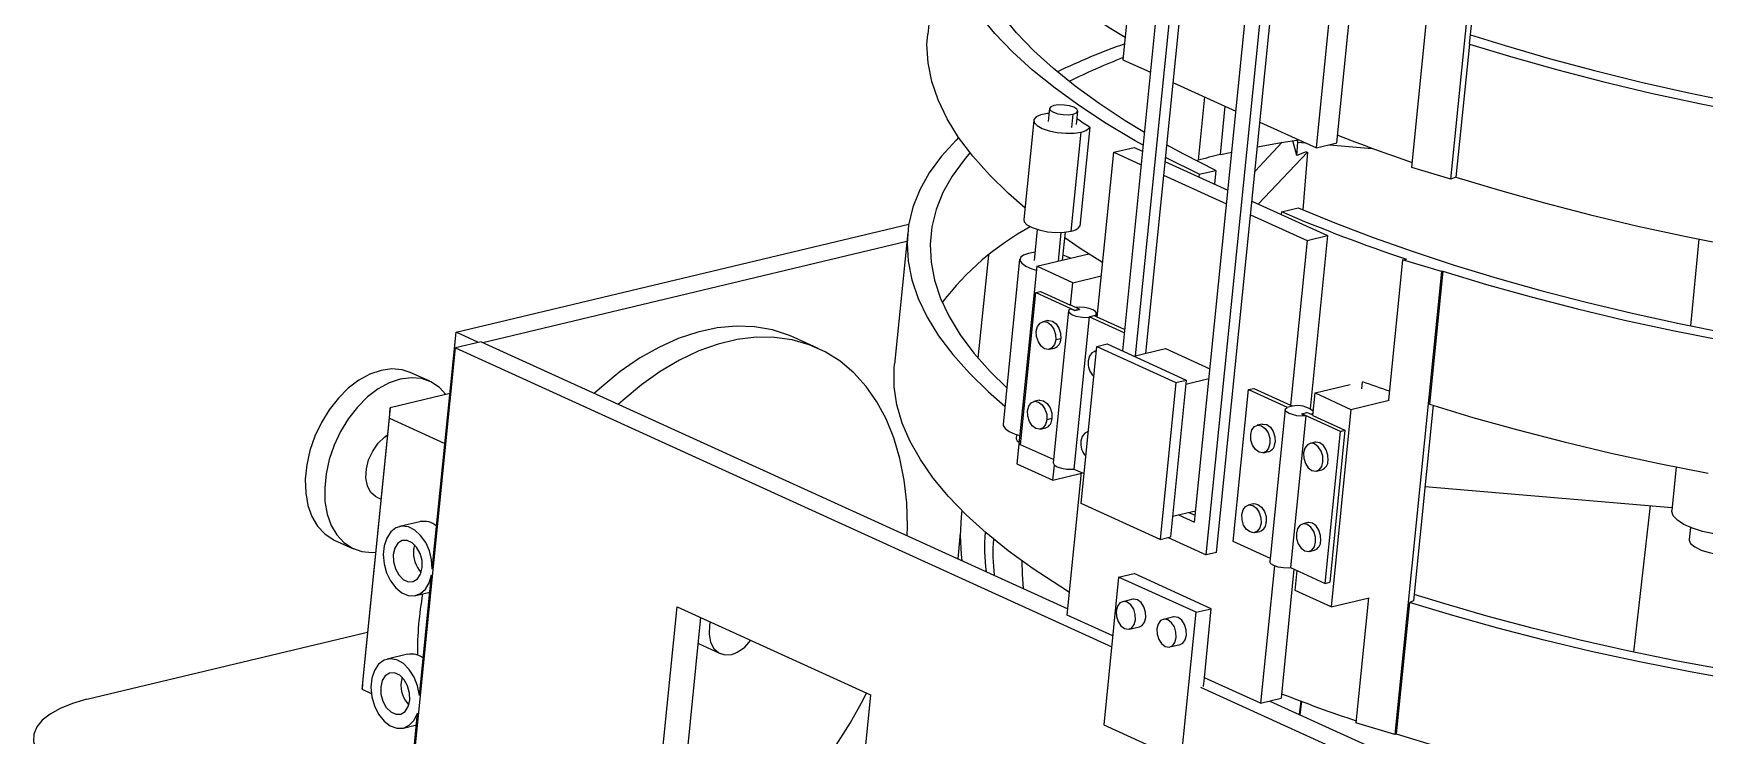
# Model space of a CAD drawing. Header units: inches. Extents: x 0.1 to 8.4, y 0.1 to 10.9.
# Drawn here: x 3.172 to 4.335, y 7.311 to 7.799 of the extents above; entities that cross this region are included whole.
import ezdxf

# ---------------------------------------------------------------- set-up
doc = ezdxf.new("R2010")
doc.units = ezdxf.units.IN
doc.header["$MEASUREMENT"] = 0

msp = doc.modelspace()

# ---------------------------------------------------------------- linework, layer by layer
at = {"color": 7, "linetype": 'Continuous', "lineweight": 25}
for p, q in [((4.1584, 7.6979), (4.1908, 8.0198)), ((3.9882, 7.4365), (4.0415, 7.9653)), ((3.9954, 7.4382), (4.0486, 7.967)), ((4.1715, 7.7919), (4.1854, 7.9298)), ((3.8036, 7.8912), (3.7943, 7.7987)), ((3.9415, 7.8931), (3.9302, 7.7809)), ((3.9562, 7.8404), (3.9298, 7.5783)), ((3.9652, 7.8363), (3.9388, 7.5749)), ((3.9718, 7.8333), (3.9459, 7.5766)), ((4.0648, 7.7196), (4.0758, 7.8286)), ((4.0791, 7.723), (4.0894, 7.8257)), ((3.98, 7.4593), (4.0159, 7.8156)), ((4.1312, 7.706), (4.1413, 7.8059)), ((4.1713, 7.7918), (4.1619, 7.6993)), ((4.1715, 7.7919), (4.1713, 7.7918)), ((3.9302, 7.7809), (3.9493, 7.7722)), ((3.9649, 7.7651), (4.0088, 7.7451)), ((3.8791, 7.7471), (3.8782, 7.7379)), ((3.8681, 7.7387), (3.8611, 7.6697)), ((3.8978, 7.7359), (3.8987, 7.7451)), ((4.0255, 7.7375), (4.0648, 7.7196)), ((3.8942, 7.6616), (3.9011, 7.7306)), ((3.9071, 7.7341), (3.9001, 7.6652)), ((4.0221, 7.7035), (4.0411, 7.7235)), ((4.0511, 7.7144), (4.0485, 7.7246)), ((4.0511, 7.7144), (4.052, 7.7236)), ((4.0512, 7.725), (4.052, 7.7236)), ((4.052, 7.7236), (4.0569, 7.7232)), ((3.9122, 7.6019), (3.9238, 7.7165)), ((3.9238, 7.7165), (3.938, 7.7199)), ((3.9238, 7.7165), (3.9428, 7.7078)), ((3.938, 7.7199), (3.9438, 7.7172)), ((3.998, 7.7149), (4.0059, 7.7167)), ((4.0244, 7.6805), (4.0587, 7.7166)), ((4.0577, 7.7169), (4.0511, 7.7144)), ((4.0587, 7.7166), (4.0554, 7.6765)), ((4.0648, 7.7196), (4.0791, 7.723)), ((4.0739, 7.7218), (4.1037, 7.7192)), ((3.9584, 7.7007), (4.0023, 7.6807)), ((3.9594, 7.7101), (4.0032, 7.6902)), ((3.9814, 7.7107), (3.9825, 7.711)), ((3.9832, 7.7012), (3.9831, 7.6994)), ((3.9832, 7.7012), (3.9949, 7.7039)), ((3.9949, 7.7039), (3.994, 7.6944)), ((4.1584, 7.6979), (4.1312, 7.706)), ((4.1619, 7.6993), (4.1584, 7.6979)), ((4.02, 7.6826), (4.0726, 7.6586)), ((4.0405, 7.6751), (4.0521, 7.6779)), ((3.466, 7.5914), (3.7812, 7.6666)), ((4.019, 7.6731), (4.0584, 7.6552)), ((4.0405, 7.6751), (4.0403, 7.6733)), ((3.4847, 7.5842), (3.7797, 7.6546)), ((3.7804, 7.6607), (3.7711, 7.5692)), ((3.8706, 7.6628), (3.8684, 7.6413)), ((3.8882, 7.6415), (3.8902, 7.661)), ((4.0584, 7.6552), (4.0468, 7.5407)), ((4.0584, 7.6552), (4.0726, 7.6586)), ((4.0726, 7.6586), (4.0605, 7.5381)), ((4.3311, 7.6561), (4.3251, 7.5959)), ((3.8365, 7.645), (3.8293, 7.5734)), ((3.8583, 7.6421), (3.8468, 7.5271)), ((3.869, 7.647), (3.8645, 7.6462)), ((3.8702, 7.6372), (3.9064, 7.6459)), ((4.1247, 7.6416), (4.1274, 7.6421)), ((3.8702, 7.6372), (3.8564, 7.4999)), ((3.8953, 7.6258), (3.8702, 7.6372)), ((3.8953, 7.6258), (3.9151, 7.6305)), ((4.1247, 7.6416), (4.1149, 7.5441)), ((4.1519, 7.6335), (4.1195, 7.3115)), ((4.1519, 7.6335), (4.1247, 7.6416)), ((4.1528, 7.6338), (4.1435, 7.5413)), ((4.1528, 7.6338), (4.1519, 7.6335)), ((3.8589, 7.5131), (3.8696, 7.6189)), ((3.8696, 7.6189), (3.8728, 7.6196)), ((3.8696, 7.6189), (3.8965, 7.6066)), ((3.8728, 7.6196), (3.8937, 7.6101)), ((3.8937, 7.6101), (3.8953, 7.6258)), ((3.8965, 7.6064), (3.8936, 7.6077)), ((3.8941, 7.6102), (3.8937, 7.6101)), ((3.8941, 7.6102), (3.9, 7.6075)), ((3.8965, 7.6066), (3.9, 7.6075)), ((3.8965, 7.6064), (3.9, 7.6072)), ((3.9, 7.6075), (3.9, 7.6072)), ((3.8779, 7.5995), (3.8744, 7.5986)), ((3.8923, 7.6062), (3.8816, 7.5004)), ((3.9066, 7.602), (3.8959, 7.4962)), ((3.8965, 7.6066), (3.8965, 7.6064)), ((3.9066, 7.602), (3.9101, 7.6029)), ((3.9311, 7.5909), (3.9066, 7.602)), ((3.9122, 7.6019), (3.9101, 7.6029)), ((3.9116, 7.6022), (3.9119, 7.6042)), ((3.9313, 7.5932), (3.9122, 7.6019)), ((3.4494, 7.4265), (3.466, 7.5914)), ((3.4835, 7.5847), (3.4657, 7.5805)), ((3.4816, 7.5843), (3.466, 7.5914)), ((3.4835, 7.5847), (3.8918, 7.3989)), ((3.7181, 7.5801), (3.7013, 7.5877)), ((3.887, 7.5868), (3.8834, 7.586)), ((3.3916, 6.8446), (3.4657, 7.5805)), ((3.4657, 7.5805), (3.9224, 7.3726)), ((3.8789, 7.5795), (3.8825, 7.5803)), ((3.901, 7.4723), (3.912, 7.5815)), ((3.9117, 7.5783), (3.9105, 7.5781)), ((3.912, 7.5815), (3.9191, 7.5832)), ((3.912, 7.5815), (3.9671, 7.5564)), ((3.9191, 7.5832), (3.9742, 7.5581)), ((3.9378, 7.5747), (3.9599, 7.58)), ((3.9599, 7.58), (3.9907, 7.5659)), ((3.4477, 7.5572), (3.4342, 7.5633)), ((3.9671, 7.5564), (3.9561, 7.4472)), ((3.9742, 7.5581), (3.9632, 7.4489)), ((3.9671, 7.5564), (3.9742, 7.5581)), ((3.9739, 7.5553), (3.99, 7.5591)), ((4.007, 7.4457), (4.0176, 7.5515)), ((4.0176, 7.5515), (4.0212, 7.5523)), ((4.0176, 7.5515), (4.0445, 7.5392)), ((4.0212, 7.5523), (4.0468, 7.5407)), ((4.0623, 7.5334), (4.0639, 7.5491)), ((4.0639, 7.5491), (4.0883, 7.5549)), ((4.0639, 7.5491), (4.0889, 7.5377)), ((4.0965, 7.552), (4.097, 7.5569)), ((3.4201, 7.5388), (3.4012, 7.3502)), ((3.4196, 7.5316), (3.4201, 7.5388)), ((3.4617, 7.5487), (3.4201, 7.5388)), ((3.8718, 7.544), (3.8682, 7.5432)), ((4.0432, 7.5375), (4.0325, 7.4317)), ((4.0445, 7.5392), (4.0481, 7.5401)), ((4.0445, 7.5392), (4.0445, 7.539)), ((4.0481, 7.5398), (4.0446, 7.539)), ((4.0468, 7.5407), (4.0481, 7.5401)), ((4.0481, 7.5401), (4.0481, 7.5398)), ((4.0889, 7.5377), (4.0751, 7.4003)), ((4.0889, 7.5377), (4.1154, 7.544)), ((4.1461, 7.5405), (4.1325, 7.4046)), ((3.4006, 7.3431), (3.4196, 7.5316)), ((3.4196, 7.5316), (3.4582, 7.514)), ((3.8808, 7.5314), (3.8773, 7.5305)), ((4.0271, 7.5274), (4.0235, 7.5266)), ((4.0574, 7.5331), (4.0468, 7.4276)), ((4.0546, 7.5346), (4.0582, 7.5355)), ((4.0815, 7.5224), (4.0546, 7.5346)), ((4.0546, 7.5346), (4.0546, 7.5344)), ((4.0546, 7.5344), (4.0574, 7.5331)), ((4.0623, 7.5336), (4.0582, 7.5355)), ((4.0624, 7.5348), (4.0614, 7.534)), ((4.0623, 7.5334), (4.0847, 7.5231)), ((3.8562, 7.5202), (3.8559, 7.5171)), ((3.8728, 7.524), (3.8764, 7.5249)), ((3.9061, 7.5223), (3.9054, 7.5221)), ((4.0639, 7.5148), (4.0604, 7.514)), ((4.0709, 7.4166), (4.0815, 7.5224)), ((4.0847, 7.5231), (4.0741, 7.4174)), ((4.0815, 7.5224), (4.0847, 7.5231)), ((3.8818, 7.5027), (3.8589, 7.5131)), ((4.0281, 7.5074), (4.0316, 7.5083)), ((3.8564, 7.4999), (3.8815, 7.4885)), ((3.8815, 7.4885), (3.8825, 7.4988)), ((3.8815, 7.4885), (3.9013, 7.4932)), ((3.8913, 7.3945), (3.9013, 7.4938)), ((3.8959, 7.4962), (3.9031, 7.493)), ((4.065, 7.4948), (4.0685, 7.4957)), ((4.3152, 7.4977), (4.3121, 7.4673)), ((4.1405, 7.4841), (4.3123, 7.4695)), ((3.411, 7.4765), (3.4138, 7.4753)), ((3.9561, 7.4472), (3.901, 7.4723)), ((4.0209, 7.472), (4.0174, 7.4711)), ((4.2857, 7.3688), (4.2973, 7.4707)), ((3.4409, 7.4595), (3.4267, 7.4561)), ((3.9647, 7.4633), (3.9808, 7.4672)), ((3.9689, 7.4643), (3.98, 7.4593)), ((3.976, 7.466), (3.9804, 7.464)), ((4.0589, 7.4589), (4.0553, 7.458)), ((3.3812, 7.4468), (3.3947, 7.4407)), ((3.817, 7.4516), (3.8152, 7.4337)), ((3.9561, 7.4472), (3.9632, 7.4489)), ((3.9617, 7.4485), (3.9882, 7.4365)), ((4.0328, 7.434), (4.007, 7.4457)), ((4.0219, 7.452), (4.0255, 7.4528)), ((4.3251, 7.4556), (4.3243, 7.4472)), ((3.4372, 7.4435), (3.4365, 7.4402)), ((3.9954, 7.4382), (3.9882, 7.4365)), ((4.0599, 7.4389), (4.0634, 7.4397)), ((3.4405, 7.3387), (3.449, 7.4226)), ((3.9272, 7.421), (3.9169, 7.3182)), ((3.9272, 7.421), (3.9379, 7.4235)), ((3.9811, 7.3965), (3.9272, 7.421)), ((3.9917, 7.399), (3.9379, 7.4235)), ((4.0356, 7.4289), (4.0259, 7.3333)), ((4.0492, 7.4265), (4.0402, 7.3367)), ((4.0468, 7.4276), (4.0709, 7.4166)), ((4.05, 7.4117), (4.0514, 7.4255)), ((3.4381, 7.4082), (3.4477, 7.4105)), ((4.0751, 7.4003), (4.05, 7.4117)), ((4.0709, 7.4166), (4.0741, 7.4174)), ((3.5551, 6.7566), (3.6199, 7.4004)), ((3.6199, 7.4004), (3.7545, 7.3392)), ((3.9371, 7.4056), (3.93, 7.4039)), ((3.9811, 7.3965), (3.9917, 7.399)), ((3.9869, 7.351), (3.9917, 7.399)), ((4.0751, 7.4003), (4.1016, 7.4066)), ((4.101, 7.4065), (4.0923, 7.3196)), ((4.1296, 7.4034), (4.1204, 7.3119)), ((4.1325, 7.4046), (4.1296, 7.4034)), ((3.5729, 6.7608), (3.6365, 7.3929)), ((3.9231, 7.3801), (3.8913, 7.3945)), ((3.9345, 7.3848), (3.9416, 7.3865)), ((3.9654, 7.3933), (3.9583, 7.3916)), ((3.9707, 7.2937), (3.9811, 7.3965)), ((3.2091, 7.336), (3.4044, 7.3826)), ((3.6347, 7.3747), (3.6499, 7.3678)), ((3.4322, 7.3673), (3.418, 7.3639)), ((3.9628, 7.3724), (3.9699, 7.3741)), ((3.4285, 7.3513), (3.4278, 7.3479)), ((3.9863, 7.3449), (3.9869, 7.351)), ((4.0259, 7.3333), (3.9869, 7.351)), ((3.4012, 7.3502), (3.4006, 7.3431)), ((3.4006, 7.3431), (3.407, 7.3401)), ((3.9842, 7.3445), (4.4752, 7.121)), ((3.7545, 7.3392), (3.6896, 6.6953)), ((4.0259, 7.3333), (4.0402, 7.3367)), ((4.0325, 7.3348), (4.493, 7.1252)), ((4.0539, 7.3347), (4.0529, 7.3256)), ((3.327, 6.2117), (3.4393, 7.3264)), ((3.4294, 7.316), (3.4384, 7.3182)), ((3.9169, 7.3182), (3.9707, 7.2937)), ((4.1195, 7.3115), (4.0923, 7.3196)), ((4.1204, 7.3119), (4.1195, 7.3115))]:
    msp.add_line(p, q, dxfattribs=at)
at = {"color": 8, "linetype": 'Continuous', "lineweight": 25}
for p, q in [((3.987, 7.755), (3.9825, 7.711)), ((3.998, 7.7149), (4.0014, 7.7485)), ((3.8947, 7.7338), (3.8956, 7.743)), ((3.8853, 7.6408), (3.8873, 7.6608)), ((4.0536, 7.3252), (4.0547, 7.3345))]:
    msp.add_line(p, q, dxfattribs=at)
at = {"color": 7, "linetype": 'Continuous', "lineweight": 25, "flags": 128}
for points in [[(3.9318, 7.7963), (3.9217, 7.8024), (3.9031, 7.8147), (3.886, 7.8271), (3.8705, 7.8396), (3.8565, 7.8522), (3.8443, 7.865), (3.8337, 7.8777), (3.8248, 7.8905), (3.8176, 7.9033), (3.8122, 7.916), (3.8085, 7.9287), (3.8066, 7.9412), (3.8064, 7.9536), (3.8067, 7.9571)], [(3.9442, 7.7214), (3.9387, 7.7245), (3.9186, 7.7365), (3.9, 7.7488), (3.8829, 7.7611), (3.8673, 7.7737), (3.8534, 7.7863), (3.8411, 7.7991), (3.8305, 7.8118), (3.8216, 7.8246), (3.8145, 7.8374), (3.809, 7.8501), (3.8054, 7.8628), (3.8034, 7.8753), (3.8033, 7.8877), (3.8049, 7.8999), (3.8083, 7.912), (3.8111, 7.919)], [(3.9451, 7.7304), (3.9318, 7.7385), (3.9136, 7.7505), (3.8969, 7.7626), (3.8818, 7.7748), (3.8682, 7.7872), (3.8562, 7.7996), (3.8459, 7.8121), (3.8372, 7.8246), (3.8302, 7.8371), (3.8249, 7.8495), (3.8213, 7.8619), (3.8195, 7.8741), (3.8193, 7.8863), (3.8207, 7.8973)], [(3.8619, 7.6779), (3.8505, 7.6878), (3.8372, 7.7008), (3.8256, 7.7138), (3.8158, 7.7268), (3.8078, 7.7399), (3.8015, 7.7529), (3.7971, 7.7658), (3.7946, 7.7787), (3.7938, 7.7914), (3.7943, 7.7987)], [(4.1721, 7.7982), (4.1961, 7.7908), (4.2268, 7.7818), (4.2585, 7.7734), (4.2909, 7.7654), (4.324, 7.7579), (4.3577, 7.751)], [(4.1713, 7.7918), (4.2016, 7.7826), (4.2329, 7.7739), (4.265, 7.7656), (4.2979, 7.7577), (4.3314, 7.7504), (4.3655, 7.7437)], [(3.8822, 7.7491), (3.8799, 7.7482), (3.8791, 7.747), (3.8797, 7.7457), (3.8818, 7.7444), (3.8849, 7.7433), (3.8886, 7.7427), (3.8924, 7.7426), (3.8956, 7.743)], [(3.8956, 7.743), (3.8978, 7.7439), (3.8987, 7.7451), (3.898, 7.7465), (3.896, 7.7478), (3.8929, 7.7488), (3.8892, 7.7494), (3.8854, 7.7495), (3.8822, 7.7491)], [(3.8787, 7.7436), (3.8777, 7.7435), (3.8731, 7.7426), (3.8698, 7.7411), (3.8682, 7.7393), (3.8684, 7.7372), (3.8704, 7.7351), (3.874, 7.7331), (3.8788, 7.7315), (3.8845, 7.7303), (3.8905, 7.7298), (3.8962, 7.7299), (3.9011, 7.7306), (3.9011, 7.7306)], [(3.8158, 7.7268), (3.814, 7.725), (3.8038, 7.7138), (3.7954, 7.7022), (3.7888, 7.6904), (3.784, 7.6783), (3.781, 7.6659), (3.7799, 7.6534), (3.7807, 7.6407), (3.7832, 7.6279), (3.7876, 7.6149), (3.7939, 7.6019), (3.8019, 7.5889), (3.8117, 7.5758), (3.8233, 7.5628), (3.8366, 7.5499), (3.848, 7.5399)], [(4.0238, 7.7204), (4.0402, 7.7233), (4.0525, 7.7252)], [(3.8237, 7.7161), (3.8196, 7.7113), (3.8113, 7.7), (3.8048, 7.6885), (3.8001, 7.6767), (3.7971, 7.6647), (3.796, 7.6524), (3.7966, 7.6401), (3.799, 7.6275), (3.8033, 7.6149), (3.8092, 7.6022), (3.817, 7.5895), (3.8265, 7.5768), (3.8377, 7.5641), (3.8493, 7.5526)], [(3.9832, 7.7012), (3.9603, 7.7127), (3.9597, 7.713)], [(3.9949, 7.7039), (3.9725, 7.7152), (3.9606, 7.7217)], [(4.1619, 7.6993), (4.1923, 7.6901), (4.2236, 7.6814), (4.2557, 7.6731), (4.2886, 7.6652), (4.3221, 7.6579), (4.3561, 7.6512)], [(4.0521, 7.6779), (4.0776, 7.6674), (4.1043, 7.6572), (4.1321, 7.6474), (4.1608, 7.6379), (4.1906, 7.6289), (4.2211, 7.6203), (4.2525, 7.6122), (4.2846, 7.6046), (4.3174, 7.5975), (4.3507, 7.5908)], [(3.8611, 7.6697), (3.8614, 7.6682), (3.8634, 7.6661), (3.867, 7.6641), (3.8719, 7.6625), (3.8776, 7.6613), (3.8835, 7.6608), (3.8892, 7.6609), (3.8942, 7.6616)], [(3.916, 7.6399), (3.9005, 7.6497), (3.8898, 7.6569)], [(3.8645, 7.6462), (3.8609, 7.645), (3.8588, 7.6433), (3.8584, 7.6413), (3.8597, 7.6393), (3.8626, 7.6373), (3.8668, 7.6355), (3.87, 7.6346)], [(3.8936, 7.6428), (3.891, 7.644), (3.8886, 7.6449)], [(4.1528, 7.6338), (4.1832, 7.6246), (4.2144, 7.6159), (4.2465, 7.6076), (4.2793, 7.5998), (4.3128, 7.5925), (4.3469, 7.5858)], [(3.8936, 7.6077), (3.8925, 7.6068), (3.8923, 7.6057), (3.8932, 7.6046), (3.895, 7.6035), (3.8975, 7.6026), (3.9005, 7.602), (3.9036, 7.6017), (3.9066, 7.6018)], [(3.9104, 7.6027), (3.9115, 7.6035), (3.9118, 7.6046), (3.911, 7.6058), (3.9092, 7.6069), (3.9066, 7.6078), (3.9034, 7.6085), (3.9001, 7.6087), (3.8975, 7.6086)], [(3.7013, 7.5877), (3.698, 7.5891), (3.6862, 7.593), (3.6738, 7.5951), (3.661, 7.5956), (3.6478, 7.5944), (3.6343, 7.5915), (3.6207, 7.587), (3.6071, 7.5808), (3.5936, 7.5732), (3.5803, 7.564), (3.5674, 7.5534), (3.5624, 7.5489)], [(3.8699, 7.5921), (3.8708, 7.5954), (3.8726, 7.5977), (3.8749, 7.5987), (3.8776, 7.5983), (3.8801, 7.5964), (3.8821, 7.5934), (3.8832, 7.5898), (3.8834, 7.586)], [(3.8779, 7.5995), (3.8785, 7.5996), (3.8812, 7.5991), (3.8837, 7.5972), (3.8856, 7.5942), (3.8868, 7.5906), (3.887, 7.5868)], [(3.78, 7.4498), (3.7802, 7.4561), (3.7797, 7.4726), (3.778, 7.4885), (3.775, 7.5036), (3.7708, 7.5178), (3.7655, 7.531), (3.759, 7.543), (3.7514, 7.5537), (3.7428, 7.5632), (3.7333, 7.5712), (3.7229, 7.5777), (3.7118, 7.5826), (3.7, 7.586), (3.6877, 7.5877), (3.6749, 7.5878), (3.6617, 7.5863), (3.6484, 7.5831), (3.6349, 7.5783), (3.6215, 7.5719), (3.6082, 7.5641), (3.5951, 7.5548), (3.5824, 7.5442), (3.5792, 7.5412)], [(3.8834, 7.586), (3.8825, 7.5827), (3.8808, 7.5804), (3.8784, 7.5794), (3.8757, 7.5799), (3.8732, 7.5817), (3.8713, 7.5847), (3.8701, 7.5884), (3.8699, 7.5921)], [(3.9117, 7.5782), (3.911, 7.5781), (3.9086, 7.5771), (3.9069, 7.5748), (3.906, 7.5715)], [(3.4342, 7.5633), (3.4285, 7.5652), (3.4213, 7.5658), (3.4138, 7.5648), (3.4061, 7.5622), (3.3984, 7.558), (3.391, 7.5524), (3.3841, 7.5455), (3.3778, 7.5374), (3.3723, 7.5285), (3.3678, 7.519), (3.3643, 7.509), (3.3621, 7.499), (3.3611, 7.4891), (3.3614, 7.4797), (3.3629, 7.4709), (3.3657, 7.4631), (3.3696, 7.4564), (3.3746, 7.4511), (3.3804, 7.4472), (3.3812, 7.4468)], [(3.8929, 7.4104), (3.8862, 7.4146), (3.8676, 7.4268), (3.8504, 7.4392), (3.8349, 7.4517), (3.821, 7.4644), (3.8087, 7.4771), (3.7981, 7.4899), (3.7892, 7.5027), (3.782, 7.5154), (3.7766, 7.5282), (3.7729, 7.5408), (3.771, 7.5534), (3.7709, 7.5658), (3.7711, 7.5692)], [(3.459, 7.548), (3.4544, 7.5529), (3.4485, 7.5568), (3.4419, 7.5591), (3.4348, 7.5597), (3.4272, 7.5587), (3.4195, 7.5561), (3.4119, 7.5519), (3.4045, 7.5463), (3.3975, 7.5393), (3.3912, 7.5313), (3.3857, 7.5224), (3.3812, 7.5128), (3.3778, 7.5029), (3.3756, 7.4929), (3.3746, 7.483), (3.3748, 7.4736), (3.3764, 7.4648), (3.3791, 7.457), (3.3831, 7.4503), (3.388, 7.445), (3.3939, 7.4411), (3.4005, 7.4388), (3.4076, 7.4381), (3.41, 7.4383)], [(3.8638, 7.5367), (3.8647, 7.5399), (3.8664, 7.5423), (3.8688, 7.5433), (3.8715, 7.5428), (3.874, 7.5409), (3.8759, 7.5379), (3.8771, 7.5343), (3.8773, 7.5305)], [(3.8718, 7.544), (3.8724, 7.5441), (3.875, 7.5436), (3.8775, 7.5418), (3.8795, 7.5388), (3.8807, 7.5351), (3.8808, 7.5314)], [(4.0574, 7.5331), (4.0544, 7.533), (4.0513, 7.5333), (4.0483, 7.534), (4.0458, 7.5348), (4.0441, 7.5359), (4.0432, 7.537), (4.0434, 7.5381), (4.0446, 7.539)], [(4.1435, 7.5413), (4.1738, 7.5321), (4.2051, 7.5234), (4.2372, 7.5151), (4.27, 7.5073), (4.3035, 7.5), (4.3376, 7.4933)], [(3.8468, 7.5271), (3.8468, 7.5264), (3.8481, 7.5243), (3.851, 7.5223), (3.8552, 7.5205), (3.8584, 7.5196)], [(3.8773, 7.5305), (3.8764, 7.5272), (3.8746, 7.5249), (3.8722, 7.5239), (3.8696, 7.5244), (3.8671, 7.5263), (3.8651, 7.5293), (3.864, 7.5329), (3.8638, 7.5367)], [(4.0191, 7.5201), (4.0199, 7.5234), (4.0217, 7.5257), (4.0241, 7.5267), (4.0267, 7.5262), (4.0292, 7.5243), (4.0312, 7.5214), (4.0324, 7.5177), (4.0325, 7.514)], [(4.0271, 7.5274), (4.0276, 7.5275), (4.0303, 7.5271), (4.0328, 7.5252), (4.0348, 7.5222), (4.0359, 7.5186), (4.0361, 7.5148)], [(3.411, 7.4765), (3.41, 7.4771), (3.4066, 7.4801), (3.4043, 7.4846), (3.4033, 7.4901), (3.4036, 7.4963), (3.4052, 7.5026), (3.408, 7.5087), (3.4118, 7.5141), (3.4162, 7.5183), (3.4182, 7.5197)], [(3.8559, 7.5171), (3.8559, 7.5171), (3.8566, 7.5157), (3.8579, 7.5148)], [(3.9061, 7.5222), (3.9059, 7.5222), (3.9036, 7.5212), (3.9018, 7.5189), (3.9009, 7.5156)], [(4.0325, 7.514), (4.0316, 7.5107), (4.0299, 7.5084), (4.0275, 7.5074), (4.0249, 7.5078), (4.0224, 7.5097), (4.0204, 7.5127), (4.0192, 7.5163), (4.0191, 7.5201)], [(4.0694, 7.5013), (4.0692, 7.5051), (4.0681, 7.5087), (4.0661, 7.5117), (4.0636, 7.5136), (4.0609, 7.5141), (4.0586, 7.5131), (4.0568, 7.5107), (4.0559, 7.5075)], [(4.073, 7.5022), (4.0728, 7.5059), (4.0716, 7.5096), (4.0697, 7.5126), (4.0672, 7.5144), (4.0645, 7.5149), (4.0639, 7.5148)], [(4.0559, 7.5075), (4.0561, 7.5037), (4.0573, 7.5001), (4.0592, 7.4971), (4.0617, 7.4952), (4.0644, 7.4947), (4.0668, 7.4957), (4.0685, 7.498), (4.0694, 7.5013)], [(3.8816, 7.5004), (3.8816, 7.5004), (3.8823, 7.4991), (3.8843, 7.4977), (3.8874, 7.4967), (3.8911, 7.4961), (3.8949, 7.496), (3.8963, 7.4961)], [(4.0129, 7.4646), (4.0138, 7.4679), (4.0155, 7.4702), (4.0179, 7.4712), (4.0206, 7.4708), (4.0231, 7.4689), (4.0251, 7.4659), (4.0262, 7.4622), (4.0264, 7.4585)], [(4.0209, 7.472), (4.0215, 7.4721), (4.0241, 7.4716), (4.0266, 7.4697), (4.0286, 7.4667), (4.0298, 7.4631), (4.0299, 7.4593)], [(4.3665, 7.4495), (4.3584, 7.4494), (4.35, 7.4499), (4.3416, 7.4511), (4.3336, 7.4528), (4.3265, 7.455), (4.3206, 7.4576), (4.3161, 7.4605), (4.3132, 7.4636), (4.3121, 7.4666), (4.3121, 7.4673)], [(3.4494, 7.4265), (3.449, 7.4329), (3.4475, 7.4392), (3.4449, 7.4451), (3.4414, 7.45), (3.4373, 7.4537), (3.4329, 7.4559), (3.4284, 7.4564), (3.4242, 7.4552), (3.4206, 7.4524), (3.4178, 7.4481), (3.416, 7.4428), (3.4154, 7.4367), (3.416, 7.4303), (3.4177, 7.424), (3.4205, 7.4183), (3.4241, 7.4136), (3.4283, 7.4101), (3.4327, 7.4082), (3.4372, 7.408), (3.4413, 7.4095), (3.4448, 7.4126), (3.4474, 7.4171), (3.449, 7.4226)], [(4.0264, 7.4585), (4.0255, 7.4552), (4.0237, 7.4529), (4.0214, 7.4519), (4.0187, 7.4524), (4.0162, 7.4542), (4.0142, 7.4572), (4.0131, 7.4609), (4.0129, 7.4646)], [(4.0643, 7.4454), (4.0642, 7.4491), (4.063, 7.4528), (4.061, 7.4558), (4.0585, 7.4576), (4.0559, 7.4581), (4.0535, 7.4571), (4.0517, 7.4548), (4.0509, 7.4515)], [(4.0679, 7.4462), (4.0677, 7.45), (4.0666, 7.4536), (4.0646, 7.4566), (4.0621, 7.4585), (4.0594, 7.459), (4.0589, 7.4589)], [(3.4425, 7.4276), (3.4424, 7.4326), (3.441, 7.4375), (3.4386, 7.4418), (3.4355, 7.4449), (3.432, 7.4465), (3.4285, 7.4464), (3.4256, 7.4445), (3.4234, 7.4412), (3.4223, 7.4368)], [(4.0509, 7.4515), (4.051, 7.4478), (4.0522, 7.4441), (4.0542, 7.4411), (4.0567, 7.4392), (4.0593, 7.4388), (4.0617, 7.4398), (4.0635, 7.4421), (4.0643, 7.4454)], [(4.3243, 7.4472), (4.3243, 7.4468), (4.3253, 7.4444), (4.3282, 7.442), (4.3326, 7.4398), (4.3383, 7.4381), (4.3447, 7.4368), (4.3515, 7.4361), (4.358, 7.4361), (4.3639, 7.4368), (4.3686, 7.438), (4.3718, 7.4398), (4.3732, 7.442), (4.3733, 7.4423)], [(3.4223, 7.4368), (3.4224, 7.4318), (3.4238, 7.4268), (3.4261, 7.4225), (3.4293, 7.4194), (3.4328, 7.4178), (3.4362, 7.4179), (3.4392, 7.4198), (3.4414, 7.4231), (3.4425, 7.4276)], [(3.8599, 7.4322), (3.86, 7.4231), (3.8608, 7.413)], [(4.0472, 7.4274), (4.0458, 7.4273), (4.042, 7.4274), (4.0383, 7.428), (4.0352, 7.429), (4.0332, 7.4303), (4.0325, 7.4317), (4.0325, 7.4317)], [(3.9332, 7.4036), (3.9305, 7.404), (3.9281, 7.403), (3.9264, 7.4007), (3.9255, 7.3974), (3.9257, 7.3937), (3.9268, 7.39), (3.9288, 7.387), (3.9313, 7.3852)], [(3.9313, 7.3852), (3.934, 7.3847), (3.9363, 7.3857), (3.9381, 7.388), (3.939, 7.3913), (3.9388, 7.395), (3.9377, 7.3987), (3.9357, 7.4017), (3.9332, 7.4036)], [(3.9403, 7.4053), (3.9376, 7.4057), (3.9371, 7.4056)], [(3.9416, 7.3865), (3.9435, 7.3874), (3.9452, 7.3897), (3.9461, 7.393), (3.9459, 7.3967), (3.9448, 7.4004), (3.9428, 7.4034), (3.9403, 7.4053)], [(4.3582, 7.3491), (4.3237, 7.3553), (4.2896, 7.3621), (4.2561, 7.3693), (4.2233, 7.3771), (4.1912, 7.3854), (4.1599, 7.3942), (4.1296, 7.4034)], [(4.3494, 7.3564), (4.3151, 7.3628), (4.2814, 7.3697), (4.2483, 7.3772), (4.2159, 7.3852), (4.1843, 7.3936), (4.1535, 7.4026), (4.1329, 7.409)], [(3.643, 7.3899), (3.6425, 7.3875), (3.6422, 7.3813), (3.6432, 7.3758), (3.6455, 7.3714), (3.6489, 7.3683), (3.6531, 7.3669), (3.6578, 7.3672)], [(3.9615, 7.3912), (3.9588, 7.3917), (3.9564, 7.3907), (3.9547, 7.3883), (3.9538, 7.3851), (3.954, 7.3813), (3.9551, 7.3776), (3.9571, 7.3747), (3.9596, 7.3728)], [(3.9596, 7.3728), (3.9623, 7.3723), (3.9646, 7.3733), (3.9664, 7.3756), (3.9673, 7.3789), (3.9671, 7.3827), (3.966, 7.3863), (3.964, 7.3893), (3.9615, 7.3912)], [(3.9686, 7.3929), (3.9659, 7.3934), (3.9654, 7.3933)], [(3.9699, 7.3741), (3.9718, 7.375), (3.9735, 7.3773), (3.9744, 7.3806), (3.9742, 7.3844), (3.9731, 7.388), (3.9711, 7.391), (3.9686, 7.3929)], [(3.4405, 7.3387), (3.4393, 7.3453), (3.4369, 7.3515), (3.4335, 7.3568), (3.4294, 7.3609), (3.4249, 7.3634), (3.4202, 7.3642), (3.4159, 7.3632), (3.4121, 7.3604), (3.4092, 7.3561), (3.4073, 7.3507), (3.4067, 7.3444), (3.4073, 7.3378), (3.4092, 7.3314), (3.4121, 7.3256), (3.4159, 7.3208), (3.4202, 7.3175), (3.4249, 7.3159), (3.4294, 7.316), (3.4335, 7.3179), (3.4369, 7.3215), (3.4393, 7.3264)], [(3.4338, 7.3354), (3.4336, 7.3403), (3.4323, 7.3453), (3.4299, 7.3496), (3.4268, 7.3527), (3.4233, 7.3543), (3.4198, 7.3542), (3.4168, 7.3523), (3.4147, 7.349), (3.4136, 7.3445)], [(3.4136, 7.3445), (3.4137, 7.3395), (3.4151, 7.3346), (3.4174, 7.3303), (3.4206, 7.3272), (3.4241, 7.3256), (3.4275, 7.3257), (3.4305, 7.3276), (3.4327, 7.3309), (3.4338, 7.3354)], [(3.6188, 7.2171), (3.6314, 7.2209), (3.6449, 7.2265), (3.6583, 7.2336), (3.6715, 7.2422), (3.6844, 7.2521), (3.6969, 7.2634), (3.7088, 7.2759), (3.7201, 7.2895), (3.7307, 7.304), (3.7404, 7.3195), (3.7493, 7.3356), (3.7517, 7.3404)], [(3.2091, 7.336), (3.1991, 7.3331), (3.1905, 7.3297), (3.1835, 7.3257), (3.178, 7.3214), (3.1742, 7.3168), (3.1722, 7.3118), (3.1719, 7.3067), (3.1734, 7.3014), (3.1766, 7.2961), (3.1816, 7.2908), (3.1882, 7.2856), (3.1963, 7.2806), (3.2059, 7.2758)], [(4.1204, 7.3119), (4.1507, 7.3027)]]:
    msp.add_lwpolyline(points, dxfattribs=at)
at = {"color": 7, "linetype": 'Continuous', "lineweight": 25}
for centre, radius, start, end in [((4.089, 7.3466), 0.4724, 109.4893, 115.6483), ((4.089, 7.3728), 0.4392, 111.1643, 116.526), ((4.1723, 8.1363), 0.4818, 235.3186, 236.5973), ((3.9003, 7.7387), 0.00817, 275.4524, 325.7229), ((4.5165, 8.8387), 1.1931, 248.499, 251.1789), ((4.1093, 7.2475), 0.4805, 103.3906, 105.2908), ((3.8934, 7.6698), 0.00817, 275.4524, 325.7229), ((4.4901, 8.7275), 1.1443, 246.8657, 251.5242), ((3.959, 7.4939), 0.1946, 118.6431, 142.6081), ((3.8802, 7.5867), 0.00676, 289.9715, 1.3603), ((3.9192, 7.57), 0.0133, 173.4976, 225.5625), ((4.525, 8.7602), 1.2771, 250.4166, 251.2994), ((4.0516, 7.523), 0.0173, 50.5583, 102.1538), ((3.8741, 7.5312), 0.00676, 289.9732, 1.3586), ((3.9143, 7.5141), 0.0135, 173.7722, 222.0638), ((4.0293, 7.5146), 0.00676, 289.9715, 1.3603), ((4.0662, 7.502), 0.00676, 289.9715, 1.3603), ((3.4435, 7.4459), 0.0139, 49.9665, 100.5196), ((3.9538, 7.45), 0.1368, 172.7855, 187.4069), ((4.0232, 7.4592), 0.00676, 289.9715, 1.3603), ((3.9653, 7.4421), 0.1315, 175.5491, 187.5915), ((3.9755, 7.4378), 0.1358, 175.9272, 186.6058), ((4.0611, 7.4461), 0.00676, 289.9685, 1.3633), ((3.4568, 7.438), 0.0204, 173.9986, 222.6187), ((3.6803, 7.3675), 0.2412, 170.0255, 180.1741), ((3.6506, 7.3909), 0.0247, 286.8021, 326.1895), ((3.4349, 7.3543), 0.0132, 51.4597, 101.5589), ((3.4481, 7.3458), 0.0204, 173.9986, 222.6187), ((4.4805, 8.4692), 1.212, 248.7152, 251.328)]:
    msp.add_arc(centre, radius, start, end, dxfattribs=at)
msp.add_ellipse((4.0751, 7.7376), major_axis=(0.0236, 0.0165), ratio=0.585497, start_param=3.573437, end_param=3.626748, dxfattribs=at)

doc.saveas('drawing.dxf')
